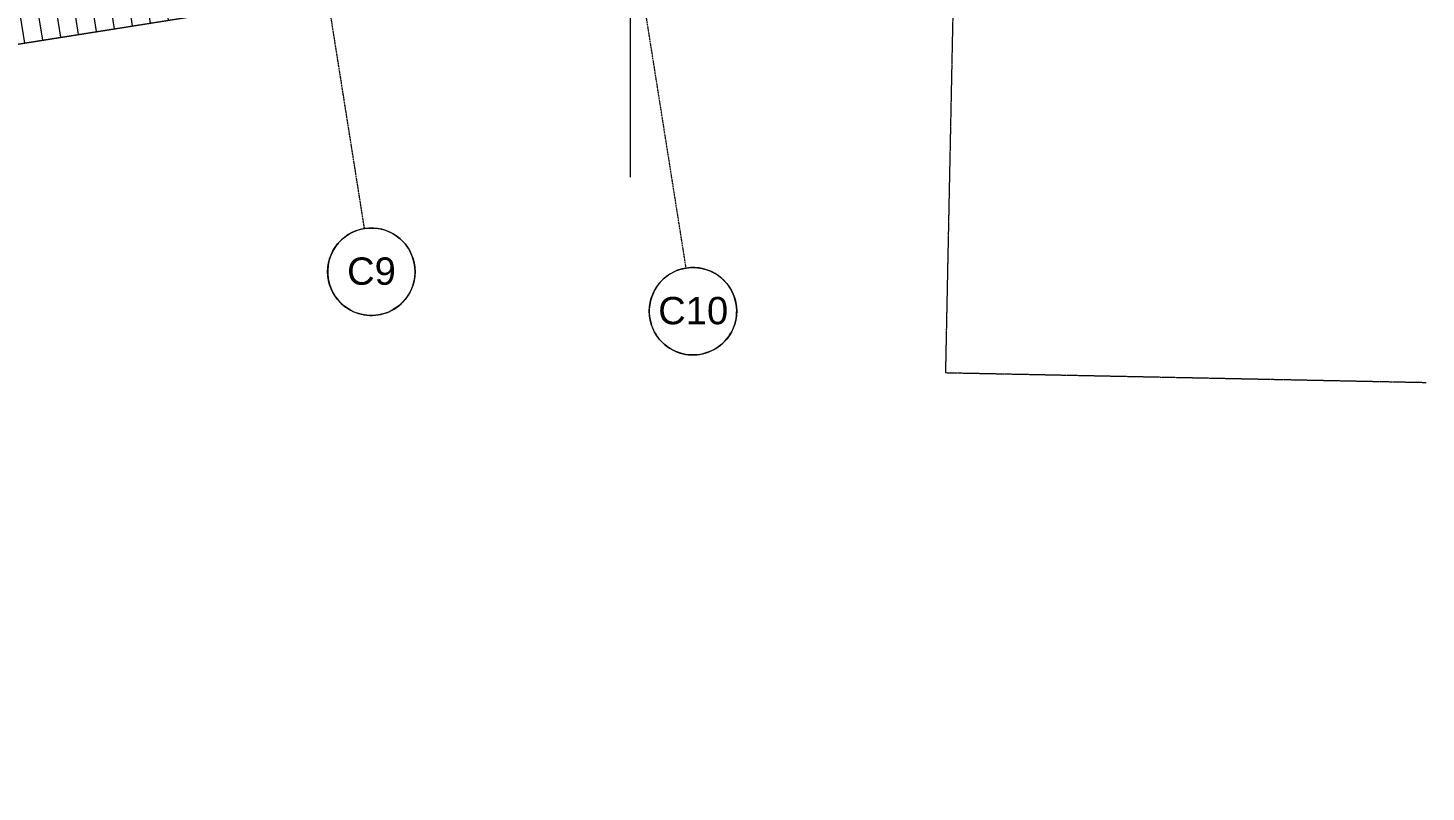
# Model space of a CAD drawing. Header units: millimetres. Extents: x -2355779 to -2216356, y 3874558 to 4068437.
# Drawn here: x -2241941 to -2216356, y 3995601 to 4009584 of the extents above; entities that cross this region are included whole.
import ezdxf

# ---------------------------------------------------------------- set-up
doc = ezdxf.new("R2010")
doc.units = ezdxf.units.MM
doc.linetypes.add('AEC_Double Dash', pattern=[39, 15, -4, 6, -4, 6, -4])
doc.linetypes.add('Grid Line', pattern=[21, 12, -3, 3, -3])
for name, color, linetype, lineweight in [('A-CLNG', 13, 'Continuous', 5), ('A-DETL', 90, 'Continuous', 18), ('A-ROOF', 132, 'Continuous', 5), ('A-ROOF-PATT', 132, 'Continuous', 5), ('C-PROP-LINE', 91, 'AEC_Double Dash', 13), ('S-GRID', 1, 'Continuous', 5), ('S-GRID-IDEN', 1, 'Continuous', 5)]:
    doc.layers.add(name, color=color, linetype=linetype, lineweight=lineweight)
doc.styles.add('Arial', font='arial.ttf', dxfattribs={"height": 500})

# ---------------------------------------------------------------- blocks, each defined once
blk = doc.blocks.new('Area 51 Ceiling - External FC - Area 51 Ceiling - External FC-2924300-GA - Part B 6m')
at = {"layer": 'A-CLNG'}
blk.add_line((-2230824, 4011077), (-2277467, 4003689), dxfattribs=at)
blk = doc.blocks.new('Family - ___-284748-GA - Part B 6m')
at = {"layer": 'C-PROP-LINE', "color": 1}
for p, q in [((-2224727, 4023916), (-2225151, 4003276)), ((-2225151, 4003276), (-2216356, 4003097))]:
    blk.add_line(p, q, dxfattribs=at)
blk = doc.blocks.new('Grid - A1-203820-GA - Part B 6m')
at = {"layer": 'S-GRID-IDEN'}
blk.add_circle((0, 0), 4, dxfattribs=at)
for start, end in [(360, 180), (180, 360)]:
    blk.add_arc((0, 0), 4, start, end, dxfattribs=at)

msp = doc.modelspace()

# ---------------------------------------------------------------- hatches: boundary and pattern name
at = {"layer": 'A-ROOF-PATT'}
h = msp.add_hatch(dxfattribs=at)
h.set_pattern_fill('FP_1', color=256, style=0, pattern_type=2)
h.set_pattern_definition([(279, (-1462938.37, -496529.1), (328.900217, 52.092677), [])])
h.paths.add_polyline_path([(-2315000.3, 3995600.9), (-2315000.3, 3997735.7), (-2298694, 4000333.7), (-2287507.4, 3996890.6), (-2276664.1, 3998618.2), (-2277467.6, 4003690.7), (-2230824.1, 4011078.5), (-2230824.1, 4012946.5), (-2232226.8, 4012724.4), (-2232216.8, 4012661.2), (-2267213.3, 4007118), (-2267230.8, 4007180.1), (-2297808.2, 4002336.9), (-2297798.3, 4002273.7), (-2299705.2, 4001971.6), (-2299716.1, 4002034.7), (-2317931, 3999149.6), (-2316841.4, 3995992.2), (-2315476.4, 3995702.1)])
h.paths.add_polyline_path([(-2295367.1, 4001448.7), (-2295519.4, 4001905), (-2295363.2, 4001929.8), (-2295365.5, 4001649.7)])

# ---------------------------------------------------------------- linework, layer by layer
at = {"layer": 'A-DETL', "lineweight": 5}
msp.add_line((-2230914.7, 4006852.3), (-2230914.7, 4062544.9), dxfattribs=at)
at = {"layer": 'A-ROOF'}
msp.add_line((-2277467.6, 4003690.7), (-2230824.1, 4011078.5), dxfattribs=at)
at = {"layer": 'S-GRID', "linetype": 'Grid Line'}
for p, q in [((-2235781.9, 4005912.8), (-2245415, 4066731.5)), ((-2229896.4, 4005189.8), (-2239387.9, 4065114.9))]:
    msp.add_line(p, q, dxfattribs=at)

# ---------------------------------------------------------------- block references
at = {"layer": 'A-CLNG'}
msp.add_blockref('Area 51 Ceiling - External FC - Area 51 Ceiling - External FC-2924300-GA - Part B 6m', (0, 0), dxfattribs=at)
at = {"layer": 'C-PROP-LINE', "color": 1}
msp.add_blockref('Family - ___-284748-GA - Part B 6m', (0, 0), dxfattribs=at)
at = {"layer": 'S-GRID-IDEN', "xscale": 199.9999999999999, "yscale": 199.9999999999999, "zscale": 199.9999999999999, "rotation": 9.000328388145347}
for p in [(-2235656.8, 4005122.6), (-2229771.2, 4004399.6)]:
    msp.add_blockref('Grid - A1-203820-GA - Part B 6m', p, dxfattribs=at)

# ---------------------------------------------------------------- texts
at = {"layer": 'S-GRID-IDEN', "char_height": 500, "attachment_point": 1, "style": 'Arial'}
for s, insert, width in [('C9', (-2236101, 4005384.3), 1074.261), ('C10', (-2230407.5, 4004661.2), 1539.24)]:
    msp.add_mtext(s, dxfattribs=dict(at, insert=insert, width=width))

doc.saveas('drawing.dxf')
